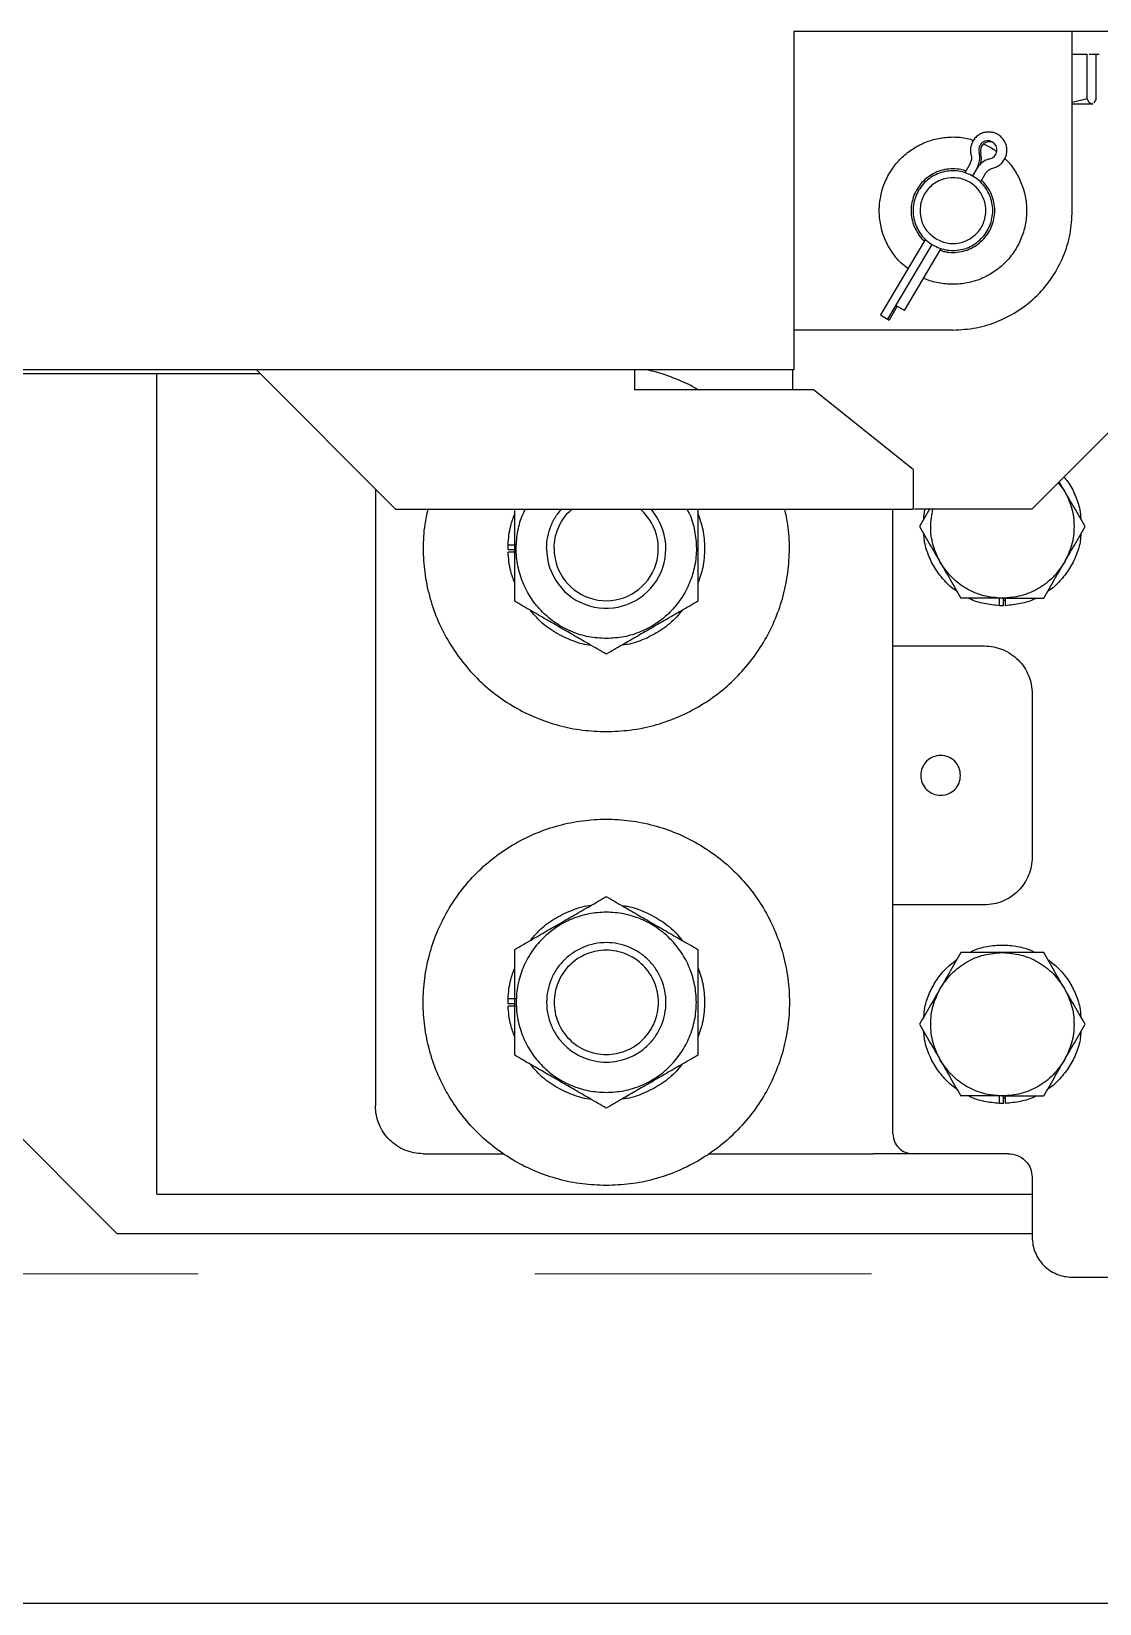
# Model space of a CAD drawing. Header units: millimetres. Extents: x 861 to 27901, y 673 to 17923.
# Drawn here: x 10509.1 to 10721.9, y 9210.5 to 9523.5 of the extents above; entities that cross this region are included whole.
import ezdxf

# ---------------------------------------------------------------- set-up
doc = ezdxf.new("R2010")
doc.units = ezdxf.units.MM
doc.header["$LTSCALE"] = 33.3
doc.linetypes.add('CENTERX2', pattern=[20.32, 12.7, -2.54, 2.54, -2.54])
doc.layers.add('CAPA_1', color=7, linetype='Continuous')
doc.layers.add('STRUC', color=4, linetype='Continuous')

msp = doc.modelspace()

# ---------------------------------------------------------------- linework, layer by layer
at = {"color": 7, "linetype": 'Continuous', "lineweight": 25}
for p, q in [((10899.41, 9523.51), (10660.95, 9523.51)), ((10660.95, 9523.51), (10660.95, 9456.12)), ((10716.45, 9487.83), (10716.45, 9523.51)), ((10716.45, 9518.96), (10719.41, 9518.96)), ((10719.41, 9510.11), (10719.41, 9518.96)), ((10721.22, 9510.11), (10721.22, 9518.96)), ((10719.41, 9510.11), (10716.45, 9509.39)), ((10721.22, 9510.11), (10720.74, 9509.3)), ((10720.52, 9509.17), (10720.31, 9509.05)), ((10720.42, 9509.05), (10720.55, 9509.12)), ((10696.04, 9497.09), (10695.02, 9495.38)), ((10697.44, 9496.25), (10696.54, 9494.73)), ((10698.16, 9493.52), (10699.17, 9495.23)), ((10687.18, 9482.14), (10678.24, 9467.08)), ((10688.48, 9481.12), (10679.65, 9466.24)), ((10683, 9467.94), (10690.31, 9480.28)), ((10683, 9467.94), (10681.27, 9468.97)), ((10678.24, 9467.08), (10679.97, 9466.05)), ((10681.59, 9468.78), (10679.97, 9466.05)), ((10692.67, 9464.05), (10660.95, 9464.05)), ((10660.95, 9456.12), (10066.31, 9456.12)), ((10554.71, 9455.32), (10367.6, 9455.32)), ((10534.1, 9292), (10534.1, 9455.32)), ((10581.67, 9428.37), (10553.92, 9456.12)), ((10629.24, 9456.12), (10629.24, 9452.15)), ((10660.79, 9452.15), (10660.79, 9456.12)), ((10736.11, 9456.12), (10708.36, 9428.37)), ((10664.92, 9452.15), (10629.24, 9452.15)), ((10684.74, 9436.3), (10664.92, 9452.15)), ((10684.74, 9436.3), (10684.74, 9428.37)), ((10577.64, 9432.4), (10577.64, 9309.57)), ((10713.65, 9433.66), (10714.87, 9432.07)), ((10714.87, 9432.07), (10713.84, 9433.85)), ((10581.67, 9428.37), (10684.74, 9428.37)), ((10680.71, 9401.15), (10680.71, 9428.37)), ((10708.36, 9428.37), (10685.02, 9428.37)), ((10688.02, 9428.37), (10686.04, 9424.93)), ((10604.06, 9420.27), (10604.07, 9421.32)), ((10605.39, 9420.27), (10604.06, 9420.27)), ((10604.07, 9421.32), (10605.65, 9421.32)), ((10605.65, 9419.83), (10604.07, 9419.83)), ((10701.93, 9409.17), (10701.93, 9410.66)), ((10702.76, 9409.16), (10702.76, 9410.66)), ((10702.76, 9410.27), (10703.1, 9410.29)), ((10703.1, 9410.66), (10703.1, 9409.17)), ((10702.76, 9409.16), (10701.93, 9409.17)), ((10688.64, 9401.15), (10698.95, 9401.15)), ((10680.71, 9359.13), (10680.71, 9391.63)), ((10708.46, 9391.63), (10708.46, 9359.13)), ((10680.71, 9304.02), (10680.71, 9349.61)), ((10698.95, 9349.61), (10688.64, 9349.61)), ((10526.17, 9284.07), (10478.6, 9331.64)), ((10604.06, 9329.88), (10604.07, 9330.94)), ((10605.39, 9329.88), (10604.06, 9329.88)), ((10604.07, 9330.94), (10605.65, 9330.94)), ((10605.65, 9329.44), (10604.07, 9329.44)), ((10701.93, 9310.06), (10701.93, 9311.56)), ((10702.76, 9310.06), (10701.93, 9310.06)), ((10702.76, 9310.06), (10702.76, 9311.56)), ((10702.76, 9311.16), (10703.1, 9311.18)), ((10703.1, 9311.56), (10703.1, 9310.06)), ((10587.15, 9300.06), (10603.21, 9300.06)), ((10644.04, 9300.06), (10676.75, 9300.06)), ((10703.7, 9300.06), (10684.68, 9300.06)), ((10708.46, 9295.3), (10708.46, 9283.41)), ((10534.1, 9292), (10708.53, 9292)), ((10708.46, 9284.07), (10526.17, 9284.07)), ((10716.39, 9275.48), (10735.22, 9275.48))]:
    msp.add_line(p, q, dxfattribs=at)
for centre, radius, start, end in [((10699.63, 9499.93), 1.82, 283.0768, 195.5994), ((10699.95, 9499.74), 1.82, 65.4667, 195.4065), ((10693.9, 9498.35), 4.12, 329.3107, 15.2916), ((10700.99, 9494.15), 4.12, 103.3846, 149.3655), ((10694.22, 9498.17), 4.12, 346.7021, 15.3115), ((10623.61, 9420.54), 11.88, 179.8435, 41.2164), ((10623.61, 9420.54), 10.38, 179.8272, 48.9291)]:
    msp.add_arc(centre, radius, start, end, dxfattribs=at)
for points, knots in [([(10719.78, 9518.96), (10720.22, 9518.96), (10721.2, 9518.96), (10721.87, 9518.96), (10721.83, 9518.96), (10721.82, 9518.96)], [0, 0, 0, 0, 0.343823, 0.765706, 1, 1, 1, 1]), ([(10720.31, 9509.05), (10720.17, 9509.1), (10719.86, 9509.2), (10719.57, 9509.79), (10719.41, 9510.11)], [0, 0, 0, 0, 0.467229, 1, 1, 1, 1]), ([(10720.31, 9509.05), (10720.1, 9509.05), (10719.66, 9509.05), (10718.25, 9509.05), (10716.95, 9509.05), (10716.42, 9509.05)], [0, 0, 0, 0, 0.370967, 0.741934, 1, 1, 1, 1]), ([(10703.43, 9499.83), (10703.42, 9500.06), (10703.39, 9500.61), (10703.1, 9501.45), (10702.57, 9502.25), (10701.85, 9502.9), (10700.99, 9503.33), (10700.04, 9503.52), (10699.08, 9503.45), (10698.17, 9503.15), (10697.36, 9502.61), (10696.73, 9501.88), (10696.3, 9501.01), (10696.12, 9500.07), (10696.13, 9499.33), (10696.27, 9498.95), (10696.3, 9498.87)], [0, 0, 0, 0, 0.056073, 0.133052, 0.210103, 0.287097, 0.364032, 0.440925, 0.517799, 0.594687, 0.671619, 0.748613, 0.825668, 0.902769, 0.979882, 1, 1, 1, 1]), ([(10683.71, 9476.3), (10683.23, 9476.67), (10681.98, 9477.63), (10680.4, 9479.64), (10679.03, 9482.18), (10678.19, 9484.95), (10677.91, 9487.83), (10678.19, 9490.71), (10679.03, 9493.48), (10680.39, 9496.03), (10682.23, 9498.27), (10684.47, 9500.11), (10687.02, 9501.46), (10689.79, 9502.33), (10691.71, 9502.44), (10692.67, 9502.5)], [0, 0, 0, 0, 0.050363, 0.129499, 0.208636, 0.287772, 0.366909, 0.446045, 0.525182, 0.604318, 0.683454, 0.762591, 0.841727, 0.920864, 1, 1, 1, 1]), ([(10692.67, 9502.5), (10693.64, 9502.47), (10695.03, 9502.42), (10696.35, 9501.98), (10696.76, 9501.85)], [0, 0, 0, 0, 0.691854, 1, 1, 1, 1]), ([(10698.77, 9501.12), (10699.49, 9500.8), (10700.42, 9500.39), (10701.2, 9499.72), (10701.38, 9499.56)], [0, 0, 0, 0, 0.760391, 1, 1, 1, 1]), ([(10703.01, 9498.22), (10703.02, 9498.22), (10703.77, 9497.6), (10704.92, 9496), (10706.32, 9493.49), (10707.15, 9490.71), (10707.43, 9487.83), (10707.15, 9484.95), (10706.31, 9482.18), (10704.94, 9479.63), (10703.11, 9477.39), (10700.87, 9475.56), (10698.32, 9474.19), (10695.55, 9473.35), (10692.66, 9473.06), (10689.81, 9473.39), (10687.82, 9473.86), (10686.9, 9474.36), (10686.83, 9474.4)], [0, 0, 0, 0, 0.0008639, 0.0717743, 0.1426848, 0.2135952, 0.2845057, 0.3554161, 0.4263266, 0.497237, 0.5681475, 0.639058, 0.7099684, 0.7808789, 0.8517893, 0.9226998, 0.9936102, 1, 1, 1, 1]), ([(10696.28, 9498.87), (10696.3, 9498.77), (10696.38, 9498.43), (10696.37, 9497.8), (10696.15, 9497.33), (10696.04, 9497.09)], [0, 0, 0, 0, 0.160408, 0.570001, 1, 1, 1, 1]), ([(10700.62, 9496.3), (10700.9, 9496.38), (10701.48, 9496.56), (10702.24, 9497.1), (10702.87, 9497.83), (10703.28, 9498.69), (10703.42, 9499.38), (10703.43, 9499.76), (10703.43, 9499.83)], [0, 0, 0, 0, 0.177478, 0.374105, 0.570889, 0.767832, 0.954626, 1, 1, 1, 1]), ([(10692.67, 9496.16), (10692.12, 9496.12), (10691.03, 9496.06), (10689.46, 9495.57), (10688.01, 9494.8), (10686.74, 9493.76), (10685.7, 9492.49), (10684.93, 9491.04), (10684.45, 9489.47), (10684.29, 9487.83), (10684.45, 9486.2), (10684.92, 9484.62), (10685.71, 9483.19), (10686.42, 9482.23), (10686.91, 9481.84), (10686.97, 9481.79)], [0, 0, 0, 0, 0.082321, 0.164642, 0.246963, 0.329284, 0.411605, 0.493926, 0.576247, 0.658568, 0.740889, 0.82321, 0.905531, 0.987852, 1, 1, 1, 1]), ([(10695.22, 9495.71), (10694.91, 9495.82), (10694.09, 9496.1), (10693.22, 9496.14), (10692.67, 9496.16)], [0, 0, 0, 0, 0.3730986, 1, 1, 1, 1]), ([(10699.17, 9495.23), (10699.23, 9495.31), (10699.42, 9495.6), (10699.88, 9496.03), (10700.37, 9496.2), (10700.62, 9496.29)], [0, 0, 0, 0, 0.160464, 0.568082, 1, 1, 1, 1]), ([(10690.12, 9479.95), (10690.42, 9479.84), (10691.25, 9479.57), (10692.67, 9479.46), (10694.3, 9479.61), (10695.88, 9480.09), (10697.32, 9480.86), (10698.59, 9481.91), (10699.64, 9483.18), (10700.41, 9484.62), (10700.89, 9486.2), (10701.05, 9487.83), (10700.89, 9489.46), (10700.41, 9491.04), (10699.62, 9492.47), (10698.92, 9493.43), (10698.43, 9493.82), (10698.37, 9493.87)], [0, 0, 0, 0, 0.043308, 0.116073, 0.188839, 0.261605, 0.33437, 0.407136, 0.479901, 0.552667, 0.625433, 0.698198, 0.770964, 0.84373, 0.916495, 0.989261, 1, 1, 1, 1]), ([(10641.87, 9452.15), (10641.87, 9452.15), (10640.54, 9453.04), (10637.59, 9454.3), (10634.11, 9455.64), (10632.02, 9456.02), (10631.49, 9456.12)], [0, 0, 0, 0, 0.001127, 0.428517, 0.855907, 1, 1, 1, 1]), ([(10714.76, 9434.77), (10715.02, 9434.47), (10715.96, 9433.4), (10717.06, 9431.2), (10717.96, 9428.67), (10718.1, 9427.02), (10718.15, 9426.4)], [0, 0, 0, 0, 0.130247, 0.462778, 0.795309, 1, 1, 1, 1]), ([(10718.99, 9424.93), (10718.29, 9426.16), (10716.93, 9428.5), (10715.54, 9430.92), (10714.87, 9432.07)], [0, 0, 0, 0, 0.523687, 1, 1, 1, 1]), ([(10588.07, 9428.37), (10587.85, 9427.36), (10587.28, 9424.8), (10587.06, 9420.57), (10587.36, 9415.8), (10588.3, 9411.11), (10589.83, 9406.58), (10591.95, 9402.29), (10594.61, 9398.31), (10597.76, 9394.71), (10601.36, 9391.56), (10605.34, 9388.9), (10609.63, 9386.78), (10614.16, 9385.25), (10618.85, 9384.28), (10622.03, 9384.16), (10623.63, 9384.1)], [0, 0, 0, 0, 0.047479, 0.12075, 0.194021, 0.267292, 0.340563, 0.413834, 0.487104, 0.560375, 0.633646, 0.706917, 0.780188, 0.853458, 0.926729, 1, 1, 1, 1]), ([(10623.63, 9402.64), (10622.45, 9402.7), (10620.1, 9402.84), (10616.72, 9403.9), (10613.59, 9405.56), (10610.86, 9407.81), (10608.61, 9410.54), (10606.94, 9413.67), (10605.92, 9417.05), (10605.56, 9420.58), (10605.95, 9424.08), (10606.63, 9426.73), (10607.38, 9428.06), (10607.55, 9428.37)], [0, 0, 0, 0, 0.097095, 0.194191, 0.291286, 0.388382, 0.485477, 0.582572, 0.679668, 0.776763, 0.873859, 0.970954, 1, 1, 1, 1]), ([(10611.73, 9420.57), (10611.78, 9421.35), (10611.86, 9422.91), (10612.58, 9425.15), (10613.52, 9427.01), (10614.37, 9427.98), (10614.71, 9428.37)], [0, 0, 0, 0, 0.273402, 0.546804, 0.820205, 1, 1, 1, 1]), ([(10613.23, 9420.57), (10613.27, 9421.25), (10613.35, 9422.61), (10613.97, 9424.58), (10614.94, 9426.37), (10615.92, 9427.66), (10616.64, 9428.22), (10616.82, 9428.37)], [0, 0, 0, 0, 0.23018, 0.460359, 0.690539, 0.920719, 1, 1, 1, 1]), ([(10639.7, 9428.37), (10639.87, 9428.06), (10640.62, 9426.73), (10641.3, 9424.08), (10641.69, 9420.58), (10641.33, 9417.05), (10640.31, 9413.67), (10638.64, 9410.54), (10636.39, 9407.81), (10633.66, 9405.56), (10630.53, 9403.9), (10627.15, 9402.84), (10624.8, 9402.7), (10623.63, 9402.64)], [0, 0, 0, 0, 0.029046, 0.126141, 0.223237, 0.320332, 0.417428, 0.514523, 0.611618, 0.708714, 0.805809, 0.902905, 1, 1, 1, 1]), ([(10623.63, 9384.1), (10625.22, 9384.16), (10628.4, 9384.28), (10633.09, 9385.25), (10637.62, 9386.78), (10641.91, 9388.9), (10645.89, 9391.56), (10649.49, 9394.71), (10652.64, 9398.31), (10655.3, 9402.29), (10657.42, 9406.58), (10658.95, 9411.11), (10659.89, 9415.8), (10660.19, 9420.57), (10659.97, 9424.8), (10659.41, 9427.36), (10659.18, 9428.37)], [0, 0, 0, 0, 0.073271, 0.146542, 0.219812, 0.293083, 0.366354, 0.439625, 0.512896, 0.586166, 0.659437, 0.732708, 0.805979, 0.87925, 0.952521, 1, 1, 1, 1]), ([(10641.86, 9428.37), (10641.86, 9428.02), (10641.86, 9426.55), (10641.86, 9423.94), (10641.86, 9420.57), (10641.86, 9417.2), (10641.86, 9413.68), (10641.86, 9411.3), (10641.86, 9410.05)], [0, 0, 0, 0, 0.057308, 0.246108, 0.424067, 0.602006, 0.790814, 1, 1, 1, 1]), ([(10686.88, 9426.4), (10686.9, 9427.03), (10686.91, 9427.7), (10687.12, 9428.33), (10687.13, 9428.37)], [0, 0, 0, 0, 0.946033, 1, 1, 1, 1]), ([(10690.16, 9417.8), (10689.62, 9418.92), (10688.55, 9421.17), (10688.05, 9424.86), (10688.49, 9427.23), (10688.69, 9428.37)], [0, 0, 0, 0, 0.3414039, 0.6828077, 1, 1, 1, 1]), ([(10604.07, 9421.32), (10604.17, 9422.59), (10604.33, 9424.69), (10605.09, 9426.66), (10605.39, 9427.44)], [0, 0, 0, 0, 0.602809, 1, 1, 1, 1]), ([(10605.39, 9410.05), (10605.39, 9411.3), (10605.39, 9413.68), (10605.39, 9417.2), (10605.39, 9420.57), (10605.39, 9423.94), (10605.39, 9426.46), (10605.39, 9427.85), (10605.39, 9428.11)], [0, 0, 0, 0, 0.212204, 0.403738, 0.584274, 0.764791, 0.956333, 1, 1, 1, 1]), ([(10641.86, 9427.57), (10642.23, 9426.5), (10643, 9424.24), (10643.29, 9420.57), (10643, 9416.91), (10642.23, 9414.64), (10641.86, 9413.58)], [0, 0, 0, 0, 0.235147, 0.5, 0.764853, 1, 1, 1, 1]), ([(10686.04, 9424.93), (10686.74, 9423.71), (10688.09, 9421.37), (10689.49, 9418.95), (10690.16, 9417.8)], [0, 0, 0, 0, 0.5236871, 1, 1, 1, 1]), ([(10693.5, 9412.01), (10693.45, 9412.04), (10692.52, 9412.57), (10691, 9414.07), (10689.08, 9416.45), (10687.74, 9419.21), (10686.98, 9421.59), (10686.9, 9423.04), (10686.88, 9423.47)], [0, 0, 0, 0, 0.011795, 0.23526, 0.458726, 0.682191, 0.905657, 1, 1, 1, 1]), ([(10718.15, 9423.47), (10718.12, 9423.04), (10718.05, 9421.59), (10717.29, 9419.21), (10715.95, 9416.45), (10714.02, 9414.07), (10712.51, 9412.57), (10711.58, 9412.04), (10711.53, 9412.01)], [0, 0, 0, 0, 0.094343, 0.317809, 0.541274, 0.76474, 0.988205, 1, 1, 1, 1]), ([(10714.87, 9417.8), (10715.54, 9418.95), (10716.93, 9421.37), (10718.29, 9423.71), (10718.99, 9424.93)], [0, 0, 0, 0, 0.476313, 1, 1, 1, 1]), ([(10605.39, 9413.71), (10605.09, 9414.49), (10604.33, 9416.45), (10604.17, 9418.56), (10604.07, 9419.83)], [0, 0, 0, 0, 0.397191, 1, 1, 1, 1]), ([(10690.16, 9417.8), (10690.82, 9416.65), (10692.22, 9414.23), (10693.57, 9411.89), (10694.27, 9410.66)], [0, 0, 0, 0, 0.476313, 1, 1, 1, 1]), ([(10710.75, 9410.66), (10711.46, 9411.89), (10712.81, 9414.23), (10714.21, 9416.65), (10714.87, 9417.8)], [0, 0, 0, 0, 0.5236871, 1, 1, 1, 1]), ([(10623.63, 9399.52), (10622.54, 9400.14), (10620.48, 9401.33), (10617.43, 9403.1), (10614.51, 9404.78), (10611.59, 9406.47), (10608.53, 9408.23), (10606.47, 9409.42), (10605.39, 9410.05)], [0, 0, 0, 0, 0.181596, 0.345504, 0.5, 0.654479, 0.818394, 1, 1, 1, 1]), ([(10641.86, 9410.05), (10640.78, 9409.42), (10638.72, 9408.23), (10635.66, 9406.47), (10632.74, 9404.78), (10629.83, 9403.1), (10626.77, 9401.33), (10624.71, 9400.14), (10623.63, 9399.52)], [0, 0, 0, 0, 0.181596, 0.345504, 0.5, 0.654479, 0.818394, 1, 1, 1, 1]), ([(10702.51, 9410.66), (10701.18, 9410.66), (10698.39, 9410.66), (10695.69, 9410.66), (10694.27, 9410.66)], [0, 0, 0, 0, 0.476313, 1, 1, 1, 1]), ([(10701.93, 9409.17), (10700.91, 9409.28), (10698.89, 9409.49), (10696.83, 9410.09), (10695.89, 9410.63), (10695.84, 9410.66)], [0, 0, 0, 0, 0.484609, 0.969217, 1, 1, 1, 1]), ([(10702.51, 9410.66), (10703.84, 9410.66), (10706.64, 9410.66), (10709.34, 9410.66), (10710.75, 9410.66)], [0, 0, 0, 0, 0.476313, 1, 1, 1, 1]), ([(10709.19, 9410.66), (10709.14, 9410.63), (10708.2, 9410.09), (10706.14, 9409.49), (10704.11, 9409.28), (10703.1, 9409.17)], [0, 0, 0, 0, 0.030783, 0.515391, 1, 1, 1, 1]), ([(10620.58, 9401.28), (10620.46, 9401.29), (10619.08, 9401.38), (10616.53, 9402.25), (10613.13, 9403.92), (10610.41, 9405.95), (10609.09, 9407.57), (10608.56, 9408.21)], [0, 0, 0, 0, 0.025175, 0.292007, 0.558839, 0.825671, 1, 1, 1, 1]), ([(10638.67, 9408.2), (10638.32, 9407.75), (10637.2, 9406.29), (10634.74, 9404.34), (10631.42, 9402.52), (10628.69, 9401.52), (10627.1, 9401.37), (10626.77, 9401.33)], [0, 0, 0, 0, 0.121525, 0.390689, 0.659854, 0.929018, 1, 1, 1, 1]), ([(10605.39, 9340.72), (10606.47, 9341.34), (10608.53, 9342.53), (10611.59, 9344.3), (10614.51, 9345.98), (10617.43, 9347.67), (10620.48, 9349.43), (10622.54, 9350.62), (10623.63, 9351.25)], [0, 0, 0, 0, 0.181596, 0.345504, 0.5, 0.654479, 0.818394, 1, 1, 1, 1]), ([(10623.63, 9351.25), (10624.71, 9350.62), (10626.77, 9349.43), (10629.83, 9347.67), (10632.74, 9345.98), (10635.66, 9344.3), (10638.72, 9342.53), (10640.78, 9341.34), (10641.86, 9340.72)], [0, 0, 0, 0, 0.181596, 0.3455039, 0.5, 0.6544793, 0.8183941, 1, 1, 1, 1]), ([(10608.56, 9342.55), (10609.09, 9343.19), (10610.41, 9344.81), (10613.13, 9346.84), (10616.53, 9348.51), (10619.08, 9349.38), (10620.46, 9349.48), (10620.58, 9349.49)], [0, 0, 0, 0, 0.174329, 0.441161, 0.707993, 0.974825, 1, 1, 1, 1]), ([(10626.77, 9349.43), (10627.1, 9349.4), (10628.69, 9349.24), (10631.42, 9348.24), (10634.74, 9346.42), (10637.2, 9344.47), (10638.32, 9343.01), (10638.67, 9342.56)], [0, 0, 0, 0, 0.070982, 0.340146, 0.609311, 0.878475, 1, 1, 1, 1]), ([(10605.39, 9319.66), (10605.39, 9320.91), (10605.39, 9323.29), (10605.39, 9326.82), (10605.39, 9330.19), (10605.39, 9333.56), (10605.39, 9337.09), (10605.39, 9339.47), (10605.39, 9340.72)], [0, 0, 0, 0, 0.181596, 0.345504, 0.5, 0.654479, 0.818394, 1, 1, 1, 1]), ([(10641.86, 9340.72), (10641.86, 9339.47), (10641.86, 9337.09), (10641.86, 9333.56), (10641.86, 9330.19), (10641.86, 9326.82), (10641.86, 9323.29), (10641.86, 9320.91), (10641.86, 9319.66)], [0, 0, 0, 0, 0.181596, 0.345504, 0.5, 0.654479, 0.818394, 1, 1, 1, 1]), ([(10695.92, 9340.1), (10696.13, 9340.21), (10697.23, 9340.82), (10699.47, 9341.37), (10702.51, 9341.72), (10705.56, 9341.37), (10707.8, 9340.82), (10708.9, 9340.21), (10709.11, 9340.1)], [0, 0, 0, 0, 0.051864, 0.275932, 0.5, 0.724068, 0.948136, 1, 1, 1, 1]), ([(10686.88, 9327.29), (10686.93, 9327.92), (10687.07, 9329.56), (10687.95, 9332.11), (10689.42, 9334.79), (10691.27, 9337.06), (10692.78, 9338.19), (10693.47, 9338.7)], [0, 0, 0, 0, 0.138083, 0.362407, 0.586731, 0.811055, 1, 1, 1, 1]), ([(10694.27, 9340.1), (10693.57, 9338.87), (10692.22, 9336.53), (10690.82, 9334.12), (10690.16, 9332.96)], [0, 0, 0, 0, 0.523687, 1, 1, 1, 1]), ([(10702.51, 9340.1), (10701.18, 9340.1), (10698.39, 9340.1), (10695.69, 9340.1), (10694.27, 9340.1)], [0, 0, 0, 0, 0.476313, 1, 1, 1, 1]), ([(10710.75, 9340.1), (10709.34, 9340.1), (10706.64, 9340.1), (10703.84, 9340.1), (10702.51, 9340.1)], [0, 0, 0, 0, 0.5236871, 1, 1, 1, 1]), ([(10714.87, 9332.96), (10714.21, 9334.12), (10712.81, 9336.53), (10711.46, 9338.87), (10710.75, 9340.1)], [0, 0, 0, 0, 0.4763129, 1, 1, 1, 1]), ([(10711.56, 9338.7), (10712.25, 9338.19), (10713.76, 9337.06), (10715.61, 9334.79), (10717.08, 9332.11), (10717.96, 9329.56), (10718.1, 9327.92), (10718.15, 9327.29)], [0, 0, 0, 0, 0.188945, 0.413269, 0.637593, 0.861917, 1, 1, 1, 1]), ([(10604.07, 9330.94), (10604.17, 9332.2), (10604.33, 9334.31), (10605.09, 9336.27), (10605.39, 9337.05)], [0, 0, 0, 0, 0.602809, 1, 1, 1, 1]), ([(10641.86, 9337.18), (10642.23, 9336.12), (10643, 9333.86), (10643.29, 9330.19), (10643, 9326.52), (10642.23, 9324.26), (10641.86, 9323.19)], [0, 0, 0, 0, 0.235147, 0.5, 0.764853, 1, 1, 1, 1]), ([(10690.16, 9332.96), (10689.49, 9331.81), (10688.09, 9329.39), (10686.74, 9327.05), (10686.04, 9325.83)], [0, 0, 0, 0, 0.476313, 1, 1, 1, 1]), ([(10718.99, 9325.83), (10718.29, 9327.05), (10716.93, 9329.39), (10715.54, 9331.81), (10714.87, 9332.96)], [0, 0, 0, 0, 0.523687, 1, 1, 1, 1]), ([(10605.39, 9323.32), (10605.09, 9324.1), (10604.33, 9326.07), (10604.17, 9328.17), (10604.07, 9329.44)], [0, 0, 0, 0, 0.397191, 1, 1, 1, 1]), ([(10686.04, 9325.83), (10686.74, 9324.6), (10688.09, 9322.26), (10689.49, 9319.84), (10690.16, 9318.69)], [0, 0, 0, 0, 0.523687, 1, 1, 1, 1]), ([(10714.87, 9318.69), (10715.54, 9319.84), (10716.93, 9322.26), (10718.29, 9324.6), (10718.99, 9325.83)], [0, 0, 0, 0, 0.476313, 1, 1, 1, 1]), ([(10693.5, 9312.9), (10693.45, 9312.93), (10692.52, 9313.46), (10691, 9314.96), (10689.08, 9317.34), (10687.74, 9320.1), (10686.98, 9322.48), (10686.9, 9323.93), (10686.88, 9324.36)], [0, 0, 0, 0, 0.011795, 0.23526, 0.458726, 0.682191, 0.905657, 1, 1, 1, 1]), ([(10718.15, 9324.36), (10718.12, 9323.93), (10718.05, 9322.48), (10717.29, 9320.1), (10715.95, 9317.34), (10714.02, 9314.96), (10712.51, 9313.46), (10711.58, 9312.93), (10711.53, 9312.9)], [0, 0, 0, 0, 0.094343, 0.317809, 0.541274, 0.76474, 0.988205, 1, 1, 1, 1]), ([(10623.63, 9309.13), (10622.54, 9309.76), (10620.48, 9310.95), (10617.43, 9312.71), (10614.51, 9314.4), (10611.59, 9316.08), (10608.53, 9317.84), (10606.47, 9319.03), (10605.39, 9319.66)], [0, 0, 0, 0, 0.181596, 0.345504, 0.5, 0.654479, 0.818394, 1, 1, 1, 1]), ([(10641.86, 9319.66), (10640.78, 9319.03), (10638.72, 9317.84), (10635.66, 9316.08), (10632.74, 9314.4), (10629.83, 9312.71), (10626.77, 9310.95), (10624.71, 9309.76), (10623.63, 9309.13)], [0, 0, 0, 0, 0.181596, 0.345504, 0.5, 0.654479, 0.818394, 1, 1, 1, 1]), ([(10620.58, 9310.89), (10620.46, 9310.9), (10619.08, 9311), (10616.53, 9311.87), (10613.13, 9313.53), (10610.41, 9315.57), (10609.09, 9317.19), (10608.56, 9317.83)], [0, 0, 0, 0, 0.025175, 0.292007, 0.558839, 0.825671, 1, 1, 1, 1]), ([(10638.67, 9317.82), (10638.32, 9317.36), (10637.2, 9315.9), (10634.74, 9313.95), (10631.42, 9312.14), (10628.69, 9311.14), (10627.1, 9310.98), (10626.77, 9310.95)], [0, 0, 0, 0, 0.121525, 0.390689, 0.659854, 0.929018, 1, 1, 1, 1]), ([(10690.16, 9318.69), (10690.82, 9317.54), (10692.22, 9315.12), (10693.57, 9312.78), (10694.27, 9311.56)], [0, 0, 0, 0, 0.476313, 1, 1, 1, 1]), ([(10710.75, 9311.56), (10711.46, 9312.78), (10712.81, 9315.12), (10714.21, 9317.54), (10714.87, 9318.69)], [0, 0, 0, 0, 0.523687, 1, 1, 1, 1]), ([(10702.51, 9311.56), (10701.18, 9311.56), (10698.39, 9311.56), (10695.69, 9311.56), (10694.27, 9311.56)], [0, 0, 0, 0, 0.476313, 1, 1, 1, 1]), ([(10701.93, 9310.06), (10700.91, 9310.17), (10698.89, 9310.38), (10696.83, 9310.98), (10695.89, 9311.52), (10695.84, 9311.56)], [0, 0, 0, 0, 0.484609, 0.969217, 1, 1, 1, 1]), ([(10702.51, 9311.56), (10703.84, 9311.56), (10706.64, 9311.56), (10709.34, 9311.56), (10710.75, 9311.56)], [0, 0, 0, 0, 0.476313, 1, 1, 1, 1]), ([(10709.19, 9311.56), (10709.14, 9311.52), (10708.2, 9310.98), (10706.14, 9310.38), (10704.11, 9310.17), (10703.1, 9310.06)], [0, 0, 0, 0, 0.030783, 0.515391, 1, 1, 1, 1])]:
    msp.add_open_spline(points, degree=3, knots=knots, dxfattribs=at)
for points in [[(10688.63, 9481.01), (10688.19, 9481.3), (10687.33, 9481.88), (10686.28, 9483.05), (10685.47, 9484.38), (10684.94, 9485.85), (10684.7, 9487.4), (10684.77, 9488.96), (10685.14, 9490.48), (10685.8, 9491.9), (10686.73, 9493.16), (10687.88, 9494.22), (10689.22, 9495.03), (10690.69, 9495.56), (10692.24, 9495.8), (10693.8, 9495.73), (10695.32, 9495.36), (10696.74, 9494.69), (10698, 9493.77), (10699.06, 9492.62), (10699.87, 9491.28), (10700.4, 9489.81), (10700.64, 9488.26), (10700.57, 9486.7), (10700.19, 9485.18), (10699.53, 9483.76), (10698.61, 9482.5), (10697.45, 9481.44), (10696.12, 9480.63), (10694.65, 9480.1), (10693.1, 9479.86), (10691.54, 9479.94), (10690.01, 9480.29), (10689.09, 9480.77), (10688.63, 9481.01)], [(10689.33, 9482.19), (10688.64, 9482.71), (10687.26, 9483.76), (10686.16, 9486.18), (10686.01, 9488.78), (10686.88, 9491.26), (10688.64, 9493.21), (10691, 9494.35), (10693.62, 9494.49), (10696.1, 9493.62), (10698.05, 9491.86), (10699.19, 9489.5), (10699.33, 9486.88), (10698.45, 9484.4), (10696.7, 9482.45), (10694.34, 9481.32), (10691.69, 9481.13), (10690.11, 9481.84), (10689.33, 9482.19)], [(10692.67, 9464.05), (10694.23, 9464.13), (10697.34, 9464.31), (10701.83, 9465.73), (10705.97, 9467.92), (10709.6, 9470.9), (10712.58, 9474.53), (10714.77, 9478.67), (10716.19, 9483.16), (10716.37, 9486.27), (10716.45, 9487.83)], [(10714.87, 9432.07), (10715.42, 9430.94), (10716.5, 9428.69), (10716.93, 9424.93), (10716.5, 9421.18), (10715.42, 9418.93), (10714.87, 9417.8)], [(10702.51, 9410.66), (10701.27, 9410.76), (10698.78, 9410.95), (10695.31, 9412.45), (10692.27, 9414.7), (10690.86, 9416.77), (10690.16, 9417.8)], [(10714.87, 9417.8), (10714.17, 9416.77), (10712.76, 9414.7), (10709.72, 9412.45), (10706.25, 9410.95), (10703.76, 9410.76), (10702.51, 9410.66)], [(10680.71, 9401.15), (10680.74, 9401.15), (10680.8, 9401.15), (10681.27, 9401.15), (10682, 9401.15), (10683, 9401.15), (10684.21, 9401.15), (10685.59, 9401.15), (10687.08, 9401.15), (10688.12, 9401.15), (10688.64, 9401.15)], [(10680.71, 9391.63), (10680.71, 9392.26), (10680.71, 9393.5), (10680.71, 9395.3), (10680.71, 9396.95), (10680.71, 9398.41), (10680.71, 9399.6), (10680.71, 9400.48), (10680.71, 9401.04), (10680.71, 9401.11), (10680.71, 9401.15)], [(10698.95, 9401.15), (10699.57, 9401.11), (10700.81, 9401.04), (10702.61, 9400.48), (10704.27, 9399.6), (10705.72, 9398.41), (10706.91, 9396.95), (10707.79, 9395.3), (10708.35, 9393.5), (10708.43, 9392.26), (10708.46, 9391.63)], [(10694.19, 9375.38), (10694.13, 9374.86), (10694.01, 9373.82), (10693.09, 9372.51), (10691.78, 9371.62), (10690.22, 9371.31), (10688.67, 9371.62), (10687.35, 9372.51), (10686.47, 9373.82), (10686.16, 9375.38), (10686.47, 9376.94), (10687.35, 9378.26), (10688.67, 9379.14), (10690.22, 9379.45), (10691.78, 9379.14), (10693.09, 9378.26), (10694.01, 9376.94), (10694.13, 9375.9), (10694.19, 9375.38)], [(10623.63, 9293.72), (10625.22, 9293.78), (10628.4, 9293.9), (10633.09, 9294.87), (10637.62, 9296.39), (10641.91, 9298.51), (10645.89, 9301.17), (10649.49, 9304.33), (10652.64, 9307.92), (10655.3, 9311.9), (10657.42, 9316.19), (10658.95, 9320.72), (10659.89, 9325.41), (10660.2, 9330.19), (10659.89, 9334.96), (10658.95, 9339.65), (10657.42, 9344.19), (10655.3, 9348.48), (10652.64, 9352.45), (10649.49, 9356.05), (10645.89, 9359.21), (10641.91, 9361.86), (10637.62, 9363.98), (10633.09, 9365.52), (10628.4, 9366.45), (10623.63, 9366.76), (10618.85, 9366.45), (10614.16, 9365.52), (10609.63, 9363.98), (10605.34, 9361.86), (10601.36, 9359.21), (10597.76, 9356.05), (10594.61, 9352.45), (10591.95, 9348.48), (10589.83, 9344.19), (10588.3, 9339.65), (10587.36, 9334.96), (10587.05, 9330.19), (10587.36, 9325.41), (10588.3, 9320.72), (10589.83, 9316.19), (10591.95, 9311.9), (10594.61, 9307.92), (10597.76, 9304.33), (10601.36, 9301.17), (10605.34, 9298.51), (10609.63, 9296.39), (10614.16, 9294.87), (10618.85, 9293.9), (10622.03, 9293.78), (10623.63, 9293.72)], [(10680.71, 9349.61), (10680.71, 9349.65), (10680.71, 9349.72), (10680.71, 9350.29), (10680.71, 9351.16), (10680.71, 9352.36), (10680.71, 9353.81), (10680.71, 9355.46), (10680.71, 9357.26), (10680.71, 9358.5), (10680.71, 9359.13)], [(10708.46, 9359.13), (10708.43, 9358.5), (10708.35, 9357.26), (10707.79, 9355.46), (10706.91, 9353.81), (10705.72, 9352.36), (10704.27, 9351.16), (10702.61, 9350.29), (10700.81, 9349.72), (10699.57, 9349.65), (10698.95, 9349.61)], [(10623.63, 9312.25), (10622.45, 9312.32), (10620.1, 9312.45), (10616.72, 9313.52), (10613.59, 9315.17), (10610.86, 9317.42), (10608.61, 9320.16), (10606.95, 9323.28), (10605.92, 9326.67), (10605.57, 9330.19), (10605.92, 9333.71), (10606.95, 9337.1), (10608.61, 9340.22), (10610.86, 9342.95), (10613.59, 9345.2), (10616.72, 9346.87), (10620.1, 9347.9), (10623.63, 9348.24), (10627.15, 9347.9), (10630.53, 9346.87), (10633.66, 9345.2), (10636.39, 9342.95), (10638.64, 9340.22), (10640.3, 9337.1), (10641.33, 9333.71), (10641.68, 9330.19), (10641.33, 9326.67), (10640.3, 9323.28), (10638.64, 9320.16), (10636.39, 9317.42), (10633.66, 9315.17), (10630.53, 9313.52), (10627.15, 9312.45), (10624.8, 9312.32), (10623.63, 9312.25)], [(10688.64, 9349.61), (10688.12, 9349.61), (10687.08, 9349.61), (10685.59, 9349.61), (10684.21, 9349.61), (10683, 9349.61), (10682, 9349.61), (10681.27, 9349.61), (10680.8, 9349.61), (10680.74, 9349.61), (10680.71, 9349.61)], [(10611.73, 9330.19), (10611.78, 9330.97), (10611.87, 9332.52), (10612.57, 9334.77), (10613.67, 9336.84), (10615.16, 9338.65), (10616.98, 9340.14), (10619.04, 9341.25), (10621.29, 9341.93), (10623.63, 9342.16), (10625.96, 9341.93), (10628.21, 9341.25), (10630.28, 9340.14), (10632.09, 9338.65), (10633.58, 9336.84), (10634.68, 9334.77), (10635.36, 9332.52), (10635.59, 9330.19), (10635.36, 9327.85), (10634.68, 9325.61), (10633.58, 9323.54), (10632.09, 9321.72), (10630.28, 9320.24), (10628.21, 9319.13), (10625.96, 9318.45), (10623.63, 9318.22), (10621.29, 9318.45), (10619.04, 9319.13), (10616.98, 9320.24), (10615.16, 9321.72), (10613.67, 9323.54), (10612.57, 9325.61), (10611.87, 9327.85), (10611.78, 9329.41), (10611.73, 9330.19)], [(10613.23, 9330.19), (10613.27, 9330.87), (10613.35, 9332.23), (10613.97, 9334.19), (10614.93, 9336), (10616.23, 9337.58), (10617.82, 9338.88), (10619.62, 9339.85), (10621.59, 9340.45), (10623.63, 9340.65), (10625.67, 9340.45), (10627.63, 9339.85), (10629.44, 9338.88), (10631.02, 9337.58), (10632.32, 9336), (10633.29, 9334.19), (10633.88, 9332.23), (10634.08, 9330.19), (10633.88, 9328.15), (10633.29, 9326.19), (10632.32, 9324.38), (10631.02, 9322.79), (10629.44, 9321.49), (10627.63, 9320.53), (10625.67, 9319.93), (10623.63, 9319.73), (10621.59, 9319.93), (10619.62, 9320.53), (10617.82, 9321.49), (10616.23, 9322.79), (10614.93, 9324.38), (10613.97, 9326.19), (10613.35, 9328.15), (10613.27, 9329.51), (10613.23, 9330.19)], [(10690.16, 9332.96), (10690.86, 9334), (10692.27, 9336.06), (10695.31, 9338.31), (10698.78, 9339.82), (10701.27, 9340), (10702.51, 9340.1)], [(10702.51, 9340.1), (10703.76, 9340), (10706.25, 9339.82), (10709.72, 9338.31), (10712.76, 9336.06), (10714.17, 9334), (10714.87, 9332.96)], [(10690.16, 9318.69), (10689.61, 9319.82), (10688.53, 9322.07), (10688.1, 9325.83), (10688.53, 9329.58), (10689.61, 9331.84), (10690.16, 9332.96)], [(10714.87, 9332.96), (10715.42, 9331.84), (10716.5, 9329.58), (10716.93, 9325.83), (10716.5, 9322.07), (10715.42, 9319.82), (10714.87, 9318.69)], [(10702.51, 9311.56), (10701.27, 9311.65), (10698.78, 9311.84), (10695.31, 9313.34), (10692.27, 9315.6), (10690.86, 9317.66), (10690.16, 9318.69)], [(10714.87, 9318.69), (10714.17, 9317.66), (10712.76, 9315.6), (10709.72, 9313.34), (10706.25, 9311.84), (10703.76, 9311.65), (10702.51, 9311.56)], [(10587.15, 9300.06), (10586.53, 9300.1), (10585.29, 9300.17), (10583.49, 9300.73), (10581.83, 9301.61), (10580.38, 9302.8), (10579.19, 9304.25), (10578.31, 9305.91), (10577.75, 9307.71), (10577.67, 9308.95), (10577.64, 9309.57)], [(10680.71, 9304.02), (10680.77, 9303.5), (10680.89, 9302.47), (10681.81, 9301.16), (10683.12, 9300.24), (10684.16, 9300.12), (10684.68, 9300.06)], [(10684.68, 9300.06), (10684.65, 9300.06), (10684.59, 9300.06), (10684.12, 9300.06), (10683.38, 9300.06), (10682.39, 9300.06), (10681.18, 9300.06), (10679.8, 9300.06), (10678.3, 9300.06), (10677.27, 9300.06), (10676.75, 9300.06)], [(10703.7, 9300.06), (10704.33, 9299.99), (10705.57, 9299.85), (10707.15, 9298.75), (10708.25, 9297.17), (10708.39, 9295.93), (10708.46, 9295.3)], [(10708.46, 9283.41), (10708.49, 9282.89), (10708.55, 9281.85), (10709.02, 9280.36), (10709.75, 9278.98), (10710.75, 9277.77), (10711.96, 9276.77), (10713.34, 9276.04), (10714.83, 9275.57), (10715.87, 9275.51), (10716.39, 9275.48)]]:
    msp.add_open_spline(points, degree=3, dxfattribs=at)
at = {"layer": 'CAPA_1', "linetype": 'CENTERX2', "lineweight": 18, "ltscale": 0.792857}
msp.add_line((14297.79, 9276.14), (6169.01, 9276.14), dxfattribs=at)
at = {"layer": 'STRUC', "linetype": 'Continuous', "lineweight": 25}
msp.add_line((14197.89, 9210.49), (6268.53, 9210.49), dxfattribs=at)

doc.saveas('drawing.dxf')
